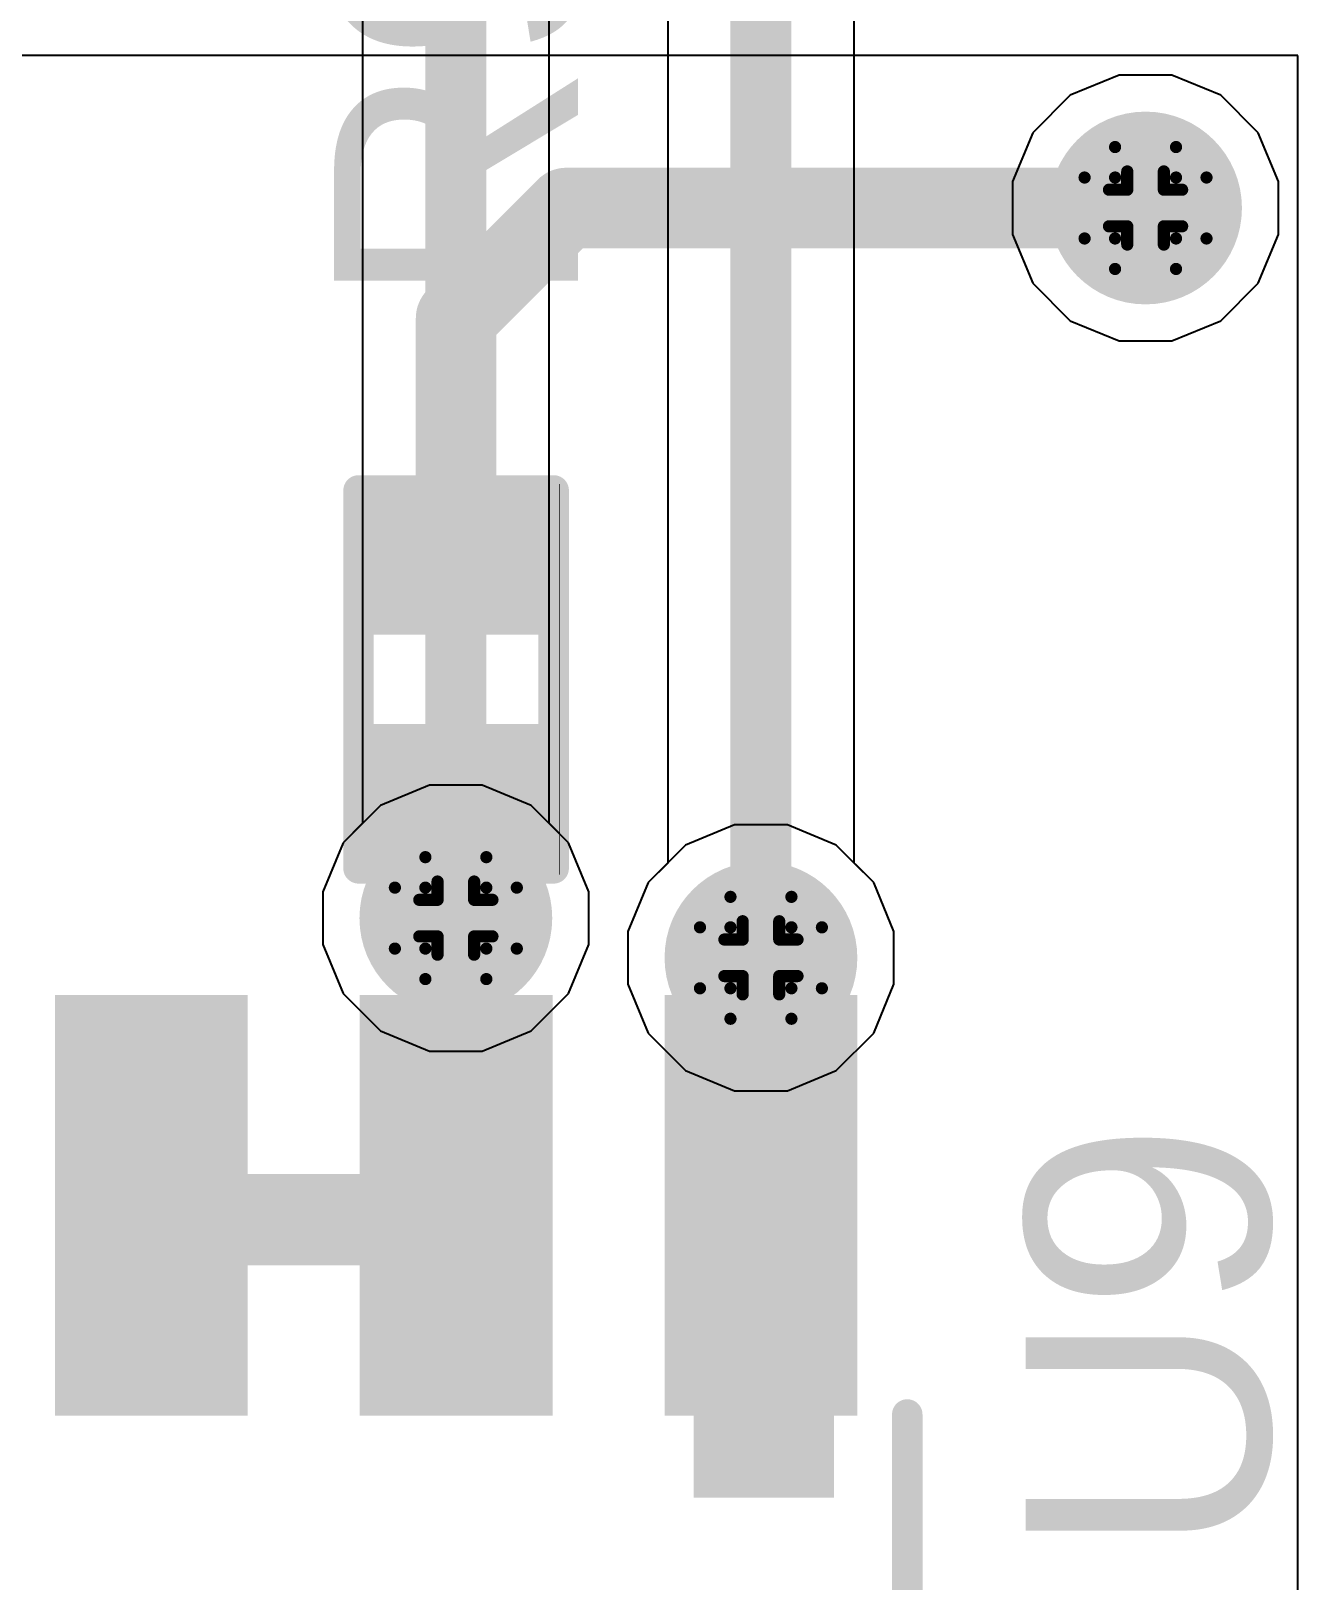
# Model space of a CAD drawing. Header units: inches. Extents: x -4 to 5258, y -4 to 5281.
# Drawn here: x 127.04 to 132.32, y 35.05 to 41.51 of the extents above; entities that cross this region are included whole.
import ezdxf

# ---------------------------------------------------------------- set-up
doc = ezdxf.new("R2010")
doc.units = ezdxf.units.IN
for name, color, linetype in [('Bottom Layer', 5, 'Continuous'), ('Bottom Solder', 6, 'Continuous'), ('Drill Drawing', 1, 'Continuous'), ('Layer 1', 16, 'Continuous'), ('Layer 2', 76, 'Continuous'), ('Top Layer', 1, 'Continuous'), ('Top Overlay', 2, 'Continuous'), ('Top Paste', 8, 'Continuous'), ('Top Solder', 216, 'Continuous'), ('Via Holes', 16, 'Continuous')]:
    doc.layers.add(name, color=color, linetype=linetype)
doc.styles.add('Arial', font='', dxfattribs={"height": 0.2})
doc.styles.get('Arial').set_extended_font_data('Arial')

# ---------------------------------------------------------------- blocks, each defined once
blk = doc.blocks.new('SOIC_8_0_154___3_90___W______24')
at = {"layer": 'Top Layer'}
for points in [[(-3.474999399999999, 1.6050006), (-3.474999399999999, 2.2049994), (-1.92499996, 2.2049994), (-1.92499996, 1.6050006)], [(-3.475001939999999, 0.3350031399999998), (-3.475001939999999, 0.9350019399999998), (-1.9250025, 0.9350019400000001), (-1.9250025, 0.3350031400000001)], [(-3.475001939999999, -0.9349968600000002), (-3.475001939999999, -0.3349980600000001), (-1.9250025, -0.3349980599999998), (-1.9250025, -0.9349968599999998)]]:
    blk.add_hatch(color=1, dxfattribs=at).paths.add_polyline_path(points)
at = {"layer": 'Top Overlay'}
blk.add_hatch(color=2, dxfattribs=at).paths.add_polyline_path([(-1.83820308, 1.62487864), (-1.48260308, 1.62487864), (-1.48260308, 2.20907864), (-1.83820308, 2.20907864)])
at = {"layer": 'Top Paste'}
for points in [[(-3.474999399999999, 1.6050006), (-3.474999399999999, 2.2049994), (-1.92499996, 2.2049994), (-1.92499996, 1.6050006)], [(-3.475001939999999, 0.3350031399999998), (-3.475001939999999, 0.9350019399999998), (-1.9250025, 0.9350019400000001), (-1.9250025, 0.3350031400000001)], [(-3.475001939999999, -0.9349968600000002), (-3.475001939999999, -0.3349980600000001), (-1.9250025, -0.3349980599999998), (-1.9250025, -0.9349968599999998)]]:
    blk.add_hatch(color=8, dxfattribs=at).paths.add_polyline_path(points)
at = {"layer": 'Top Solder'}
for points in [[(-3.5765994, 1.5034006), (-3.5765994, 2.3065994), (-1.82339996, 2.3065994), (-1.82339996, 1.5034006)], [(-3.57660194, 0.2334031399999998), (-3.57660194, 1.03660194), (-1.8234025, 1.03660194), (-1.8234025, 0.2334031400000001)], [(-3.57660194, -1.03659686), (-3.57660194, -0.2333980600000001), (-1.8234025, -0.2333980599999999), (-1.8234025, -1.03659686)]]:
    blk.add_hatch(color=216, dxfattribs=at).paths.add_polyline_path(points)
at = {"layer": 'Top Overlay'}
for points in [[(1.80340254, 2.5146, 0.127, 0.127, 0), (-1.82879746, 2.51460254, 0.127, 0.127, 0)], [(-3.793998, 1.8034, 0.127, 0.127, 0), (-3.79400054, 2.0574, 0.127, 0.127, 0)], [(-3.66700054, 1.93039746, 0.127, 0.127, 0), (-3.79400054, 2.0574, 0.127, 0.127, 0)], [(-3.793998, 1.8034, 0.127, 0.127, 0), (-3.66700054, 1.93039746, 0.127, 0.127, 0)]]:
    blk.add_lwpolyline(points, format="xyseb", dxfattribs=at)
for points in [[(-1.86054746, 2.51460254, 0.0635, 0.0635, 1), (-1.79704746, 2.51460254, 0.0635, 0.0635, 1)], [(-3.82575054, 2.0574, 0.0635, 0.0635, 1), (-3.76225054, 2.0574, 0.0635, 0.0635, 1)], [(-3.82575054, 2.0574, 0.0635, 0.0635, 1), (-3.76225054, 2.0574, 0.0635, 0.0635, 1)], [(-3.69875054, 1.93039746, 0.0635, 0.0635, 1), (-3.63525054, 1.93039746, 0.0635, 0.0635, 1)], [(-3.69875054, 1.93039746, 0.0635, 0.0635, 1), (-3.63525054, 1.93039746, 0.0635, 0.0635, 1)], [(-3.825748, 1.8034, 0.0635, 0.0635, 1), (-3.762248, 1.8034, 0.0635, 0.0635, 1)], [(-3.825748, 1.8034, 0.0635, 0.0635, 1), (-3.762248, 1.8034, 0.0635, 0.0635, 1)]]:
    blk.add_lwpolyline(points, format="xyseb", close=True, dxfattribs=at)
blk = doc.blocks.new('R___0402_71')
at = {"layer": 'Top Layer'}
for points in [[(-0.6985025399999999, -0.3175), (-0.6985025399999999, 0.3175), (-0.24130254, 0.3175), (-0.24130254, -0.3175)], [(0.2412999999999999, -0.3175), (0.2413, 0.3175), (0.6985, 0.3175), (0.6985, -0.3175)]]:
    blk.add_hatch(color=1, dxfattribs=at).paths.add_polyline_path(points)
at = {"layer": 'Top Paste'}
for points in [[(-0.6985025399999999, -0.3175), (-0.6985025399999999, 0.3175), (-0.24130254, 0.3175), (-0.24130254, -0.3175)], [(0.2412999999999999, -0.3175), (0.2413, 0.3175), (0.6985, 0.3175), (0.6985, -0.3175)]]:
    blk.add_hatch(color=8, dxfattribs=at).paths.add_polyline_path(points)
at = {"layer": 'Top Solder'}
for points in [[(-0.7535037, -0.37250116), (-0.7535037, 0.37250116), (-0.18630138, 0.37250116), (-0.18630138, -0.37250116)], [(0.1862988399999999, -0.37250116), (0.18629884, 0.37250116), (0.75350116, 0.37250116), (0.75350116, -0.37250116)]]:
    blk.add_hatch(color=216, dxfattribs=at).paths.add_polyline_path(points)
at = {"layer": 'Top Overlay'}
for points in [[(-0.7874, 0.4064, 0.127, 0.127, 0), (-0.7874, -0.4064, 0.127, 0.127, 0)], [(-0.7874, 0.4064, 0.127, 0.127, 0), (0.7874, 0.4064, 0.127, 0.127, 0)], [(0.7874, 0.4064, 0.127, 0.127, 0), (0.7874, -0.4064, 0.127, 0.127, 0)], [(-0.7874, -0.4064, 0.127, 0.127, 0), (0.7874, -0.4064, 0.127, 0.127, 0)], [(-0.8128, -0.4318, 0.0032258, 0.0032258, 0), (0.8128, -0.4318, 0.0032258, 0.0032258, 0)]]:
    blk.add_lwpolyline(points, format="xyseb", dxfattribs=at)
for points in [[(-0.8191499999999999, 0.4064, 0.0635, 0.0635, 1), (-0.7556499999999999, 0.4064, 0.0635, 0.0635, 1)], [(-0.8191499999999999, 0.4064, 0.0635, 0.0635, 1), (-0.7556499999999999, 0.4064, 0.0635, 0.0635, 1)], [(0.7556499999999999, 0.4064, 0.0635, 0.0635, 1), (0.8191499999999999, 0.4064, 0.0635, 0.0635, 1)], [(0.7556499999999999, 0.4064, 0.0635, 0.0635, 1), (0.8191499999999999, 0.4064, 0.0635, 0.0635, 1)], [(-0.8191499999999999, -0.4064, 0.0635, 0.0635, 1), (-0.7556499999999999, -0.4064, 0.0635, 0.0635, 1)], [(-0.8191499999999999, -0.4064, 0.0635, 0.0635, 1), (-0.7556499999999999, -0.4064, 0.0635, 0.0635, 1)], [(0.7556499999999999, -0.4064, 0.0635, 0.0635, 1), (0.8191499999999999, -0.4064, 0.0635, 0.0635, 1)], [(0.7556499999999999, -0.4064, 0.0635, 0.0635, 1), (0.8191499999999999, -0.4064, 0.0635, 0.0635, 1)], [(-0.81360518, -0.4318, 0.0016129, 0.0016129, 1), (-0.8119948199999999, -0.4318, 0.0016129, 0.0016129, 1)], [(0.8119948199999999, -0.4318, 0.0016129, 0.0016129, 1), (0.81360518, -0.4318, 0.0016129, 0.0016129, 1)]]:
    blk.add_lwpolyline(points, format="xyseb", close=True, dxfattribs=at)

msp = doc.modelspace()

# ---------------------------------------------------------------- hatches: boundary and pattern name
at = {"layer": 'Bottom Layer'}
h = msp.add_hatch(color=5, dxfattribs=at)
edge = h.paths.add_edge_path()
edge.add_arc((131.68197438, 40.76867132), 0.2999994, 0, 360)
h = msp.add_hatch(color=5, dxfattribs=at)
edge = h.paths.add_edge_path()
edge.add_arc((128.80858414, 37.8096653), 0.2999994, 0, 360)
h = msp.add_hatch(color=5, dxfattribs=at)
edge = h.paths.add_edge_path()
edge.add_arc((130.07965856, 37.64426812), 0.2999994, 0, 360)
at = {"layer": 'Bottom Solder'}
h = msp.add_hatch(color=6, dxfattribs=at)
edge = h.paths.add_edge_path()
edge.add_arc((131.68197438, 40.76867132), 0.4015993999999999, 0, 360)
h = msp.add_hatch(color=6, dxfattribs=at)
edge = h.paths.add_edge_path()
edge.add_arc((128.80858414, 37.8096653), 0.4015993999999999, 0, 360)
h = msp.add_hatch(color=6, dxfattribs=at)
edge = h.paths.add_edge_path()
edge.add_arc((130.07965856, 37.64426812), 0.4015993999999999, 0, 360)
at = {"layer": 'Layer 1'}
h = msp.add_hatch(color=16, dxfattribs=at)
edge = h.paths.add_edge_path()
edge.add_arc((131.68197438, 40.76867132), 0.2999994, 0, 360)
h = msp.add_hatch(color=16, dxfattribs=at)
edge = h.paths.add_edge_path()
edge.add_arc((128.80858414, 37.8096653), 0.2999994, 0, 360)
h = msp.add_hatch(color=16, dxfattribs=at)
edge = h.paths.add_edge_path()
edge.add_arc((130.07965856, 37.64426812), 0.2999994, 0, 360)
at = {"layer": 'Layer 2'}
h = msp.add_hatch(color=76, dxfattribs=at)
edge = h.paths.add_edge_path()
edge.add_arc((131.68197438, 40.76867132), 0.2999994, 0, 360)
h = msp.add_hatch(color=76, dxfattribs=at)
edge = h.paths.add_edge_path()
edge.add_arc((128.80858414, 37.8096653), 0.2999994, 0, 360)
h = msp.add_hatch(color=76, dxfattribs=at)
edge = h.paths.add_edge_path()
edge.add_arc((130.07965856, 37.64426812), 0.2999994, 0, 360)
at = {"layer": 'Top Layer'}
h = msp.add_hatch(color=1, dxfattribs=at)
edge = h.paths.add_edge_path()
edge.add_arc((131.68197438, 40.76867132), 0.2999994, 0, 360)
for points in [[(129.10928966, 38.33451312), (128.50716742, 38.33451312), (128.50716742, 37.80966784), (129.10928966, 37.80966784)], [(129.77965916, 37.11942029999999), (130.37965796, 37.11942029999999), (130.37965796, 37.64426558), (129.77965916, 37.64426558)]]:
    msp.add_hatch(color=1, dxfattribs=at).paths.add_polyline_path(points)
h = msp.add_hatch(color=1, dxfattribs=at)
edge = h.paths.add_edge_path()
edge.add_arc((128.80858414, 37.8096653), 0.2999994, 0, 360)
h = msp.add_hatch(color=1, dxfattribs=at)
edge = h.paths.add_edge_path()
edge.add_arc((130.07965856, 37.64426812), 0.2999994, 0, 360)
at = {"layer": 'Top Solder'}
h = msp.add_hatch(color=216, dxfattribs=at)
edge = h.paths.add_edge_path()
edge.add_arc((131.68197438, 40.76867132), 0.4015993999999999, 0, 360)
h = msp.add_hatch(color=216, dxfattribs=at)
edge = h.paths.add_edge_path()
edge.add_arc((128.80858414, 37.8096653), 0.4015993999999999, 0, 360)
h = msp.add_hatch(color=216, dxfattribs=at)
edge = h.paths.add_edge_path()
edge.add_arc((130.07965856, 37.64426812), 0.4015993999999999, 0, 360)
at = {"layer": 'Via Holes'}
h = msp.add_hatch(color=7, dxfattribs=at)
edge = h.paths.add_edge_path()
edge.add_arc((131.68197438, 40.76867132), 0.1499997, 0, 360)
h = msp.add_hatch(color=7, dxfattribs=at)
edge = h.paths.add_edge_path()
edge.add_arc((128.80858414, 37.8096653), 0.1499997, 0, 360)
h = msp.add_hatch(color=7, dxfattribs=at)
edge = h.paths.add_edge_path()
edge.add_arc((130.07965856, 37.64426812), 0.1499997, 0, 360)

# ---------------------------------------------------------------- linework, layer by layer
at = {"layer": 'Bottom Layer'}
for p, q in [((131.57177648, 41.32267072), (131.36815992, 41.23833002)), ((131.79217228, 41.32267072), (131.57177648, 41.32267072)), ((131.99578884, 41.23833002), (131.79217228, 41.32267072)), ((131.36815992, 41.23833002), (131.21231568, 41.08248578)), ((132.15163308, 41.08248578), (131.99578884, 41.23833002)), ((131.21231568, 41.08248578), (131.12797498, 40.87886922)), ((132.23597378, 40.87886922), (132.15163308, 41.08248578)), ((131.12797498, 40.87886922), (131.12797498, 40.65847342)), ((132.23597378, 40.65847342), (132.23597378, 40.87886922)), ((131.12797498, 40.65847342), (131.21231568, 40.45485685999999)), ((132.15163308, 40.45485685999999), (132.23597378, 40.65847342)), ((131.21231568, 40.45485685999999), (131.36815992, 40.29901262)), ((131.99578884, 40.29901262), (132.15163308, 40.45485685999999)), ((131.36815992, 40.29901262), (131.57177648, 40.21467191999999)), ((131.79217228, 40.21467191999999), (131.99578884, 40.29901262)), ((131.57177648, 40.21467191999999), (131.79217228, 40.21467191999999)), ((128.69838624, 38.36366469999999), (128.49476968, 38.279324)), ((128.91878204, 38.36366469999999), (128.69838624, 38.36366469999999)), ((129.1223986, 38.279324), (128.91878204, 38.36366469999999)), ((128.49476968, 38.279324), (128.33892544, 38.12347976)), ((129.27824284, 38.12347976), (129.1223986, 38.279324)), ((129.96946066, 38.19826751999999), (129.7658441, 38.11392682)), ((130.18985646, 38.19826751999999), (129.96946066, 38.19826751999999)), ((130.39347302, 38.11392682), (130.18985646, 38.19826751999999)), ((128.33892544, 38.12347976), (128.25458474, 37.91986319999999)), ((129.36258354, 37.91986319999999), (129.27824284, 38.12347976)), ((129.7658441, 38.11392682), (129.60999986, 37.95808258)), ((130.54931726, 37.95808258), (130.39347302, 38.11392682)), ((128.25458474, 37.91986319999999), (128.25458474, 37.6994674)), ((129.36258354, 37.6994674), (129.36258354, 37.91986319999999)), ((129.60999986, 37.95808258), (129.52565916, 37.75446602)), ((130.63365796, 37.75446602), (130.54931726, 37.95808258)), ((129.52565916, 37.75446602), (129.52565916, 37.53407022)), ((130.63365796, 37.53407022), (130.63365796, 37.75446602)), ((128.25458474, 37.6994674), (128.33892544, 37.49585084)), ((129.27824284, 37.49585084), (129.36258354, 37.6994674)), ((129.52565916, 37.53407022), (129.60999986, 37.33045366)), ((130.54931726, 37.33045366), (130.63365796, 37.53407022)), ((128.33892544, 37.49585084), (128.49476968, 37.3400066)), ((129.1223986, 37.3400066), (129.27824284, 37.49585084)), ((128.49476968, 37.3400066), (128.69838624, 37.2556659)), ((128.91878204, 37.2556659), (129.1223986, 37.3400066)), ((129.60999986, 37.33045366), (129.7658441, 37.17460942)), ((130.39347302, 37.17460942), (130.54931726, 37.33045366)), ((128.69838624, 37.2556659), (128.91878204, 37.2556659)), ((129.7658441, 37.17460942), (129.96946066, 37.09026872)), ((130.18985646, 37.09026872), (130.39347302, 37.17460942)), ((129.96946066, 37.09026872), (130.18985646, 37.09026872))]:
    msp.add_line(p, q, dxfattribs=at)
at = {"layer": 'Drill Drawing'}
for points in [[(131.55497438, 40.89567132, 0.0508, 0.0508, 0), (131.55497438, 41.02267132, 0.0508, 0.0508, 0)], [(131.55497438, 41.02267132, 0.0508, 0.0508, 0), (131.80897438, 41.02267132, 0.0508, 0.0508, 0)], [(131.80897438, 40.89567132, 0.0508, 0.0508, 0), (131.80897438, 41.02267132, 0.0508, 0.0508, 0)], [(131.42797438, 40.64167132, 0.0508, 0.0508, 0), (131.42797438, 40.89567132, 0.0508, 0.0508, 0)], [(131.42797438, 40.89567132, 0.0508, 0.0508, 0), (131.55497438, 40.89567132, 0.0508, 0.0508, 0)], [(131.60577438, 40.84487132, 0.0508, 0.0508, 0), (131.60577438, 40.92107132, 0.0508, 0.0508, 0)], [(131.60577438, 40.92107132, 0.0508, 0.0508, 0), (131.75817438, 40.92107132, 0.0508, 0.0508, 0)], [(131.75817438, 40.84487132, 0.0508, 0.0508, 0), (131.75817438, 40.92107132, 0.0508, 0.0508, 0)], [(131.80897438, 40.89567132, 0.0508, 0.0508, 0), (131.93597438, 40.89567132, 0.0508, 0.0508, 0)], [(131.93597438, 40.64167132, 0.0508, 0.0508, 0), (131.93597438, 40.89567132, 0.0508, 0.0508, 0)], [(131.52957438, 40.69247132, 0.0508, 0.0508, 0), (131.52957438, 40.84487132, 0.0508, 0.0508, 0)], [(131.52957438, 40.84487132, 0.0508, 0.0508, 0), (131.60577438, 40.84487132, 0.0508, 0.0508, 0)], [(131.75817438, 40.84487132, 0.0508, 0.0508, 0), (131.83437438, 40.84487132, 0.0508, 0.0508, 0)], [(131.83437438, 40.69247132, 0.0508, 0.0508, 0), (131.83437438, 40.84487132, 0.0508, 0.0508, 0)], [(131.52957438, 40.69247132, 0.0508, 0.0508, 0), (131.60577438, 40.69247132, 0.0508, 0.0508, 0)], [(131.60577438, 40.61627132, 0.0508, 0.0508, 0), (131.60577438, 40.69247132, 0.0508, 0.0508, 0)], [(131.75817438, 40.69247132, 0.0508, 0.0508, 0), (131.83437438, 40.69247132, 0.0508, 0.0508, 0)], [(131.75817438, 40.61627132, 0.0508, 0.0508, 0), (131.75817438, 40.69247132, 0.0508, 0.0508, 0)], [(131.42797438, 40.64167132, 0.0508, 0.0508, 0), (131.55497438, 40.64167132, 0.0508, 0.0508, 0)], [(131.55497438, 40.51467132, 0.0508, 0.0508, 0), (131.55497438, 40.64167132, 0.0508, 0.0508, 0)], [(131.60577438, 40.61627132, 0.0508, 0.0508, 0), (131.75817438, 40.61627132, 0.0508, 0.0508, 0)], [(131.80897438, 40.64167132, 0.0508, 0.0508, 0), (131.93597438, 40.64167132, 0.0508, 0.0508, 0)], [(131.80897438, 40.51467132, 0.0508, 0.0508, 0), (131.80897438, 40.64167132, 0.0508, 0.0508, 0)], [(131.55497438, 40.51467132, 0.0508, 0.0508, 0), (131.80897438, 40.51467132, 0.0508, 0.0508, 0)], [(128.68158414, 37.93666529999999, 0.0508, 0.0508, 0), (128.68158414, 38.0636653, 0.0508, 0.0508, 0)], [(128.68158414, 38.0636653, 0.0508, 0.0508, 0), (128.93558414, 38.0636653, 0.0508, 0.0508, 0)], [(128.93558414, 37.93666529999999, 0.0508, 0.0508, 0), (128.93558414, 38.0636653, 0.0508, 0.0508, 0)], [(128.73238414, 37.8858653, 0.0508, 0.0508, 0), (128.73238414, 37.9620653, 0.0508, 0.0508, 0)], [(128.73238414, 37.9620653, 0.0508, 0.0508, 0), (128.88478414, 37.9620653, 0.0508, 0.0508, 0)], [(128.88478414, 37.8858653, 0.0508, 0.0508, 0), (128.88478414, 37.9620653, 0.0508, 0.0508, 0)], [(128.55458414, 37.6826653, 0.0508, 0.0508, 0), (128.55458414, 37.93666529999999, 0.0508, 0.0508, 0)], [(128.55458414, 37.93666529999999, 0.0508, 0.0508, 0), (128.68158414, 37.93666529999999, 0.0508, 0.0508, 0)], [(128.93558414, 37.93666529999999, 0.0508, 0.0508, 0), (129.06258414, 37.93666529999999, 0.0508, 0.0508, 0)], [(129.06258414, 37.6826653, 0.0508, 0.0508, 0), (129.06258414, 37.93666529999999, 0.0508, 0.0508, 0)], [(129.95265856, 37.77126812, 0.0508, 0.0508, 0), (129.95265856, 37.89826812, 0.0508, 0.0508, 0)], [(129.95265856, 37.89826812, 0.0508, 0.0508, 0), (130.20665856, 37.89826812, 0.0508, 0.0508, 0)], [(130.20665856, 37.77126812, 0.0508, 0.0508, 0), (130.20665856, 37.89826812, 0.0508, 0.0508, 0)], [(128.65618414, 37.7334653, 0.0508, 0.0508, 0), (128.65618414, 37.8858653, 0.0508, 0.0508, 0)], [(128.65618414, 37.8858653, 0.0508, 0.0508, 0), (128.73238414, 37.8858653, 0.0508, 0.0508, 0)], [(128.88478414, 37.8858653, 0.0508, 0.0508, 0), (128.96098414, 37.8858653, 0.0508, 0.0508, 0)], [(128.96098414, 37.7334653, 0.0508, 0.0508, 0), (128.96098414, 37.8858653, 0.0508, 0.0508, 0)], [(129.82565856, 37.51726812, 0.0508, 0.0508, 0), (129.82565856, 37.77126812, 0.0508, 0.0508, 0)], [(129.82565856, 37.77126812, 0.0508, 0.0508, 0), (129.95265856, 37.77126812, 0.0508, 0.0508, 0)], [(130.00345856, 37.72046812, 0.0508, 0.0508, 0), (130.00345856, 37.79666812, 0.0508, 0.0508, 0)], [(130.00345856, 37.79666812, 0.0508, 0.0508, 0), (130.15585856, 37.79666812, 0.0508, 0.0508, 0)], [(130.15585856, 37.72046812, 0.0508, 0.0508, 0), (130.15585856, 37.79666812, 0.0508, 0.0508, 0)], [(130.20665856, 37.77126812, 0.0508, 0.0508, 0), (130.33365856, 37.77126812, 0.0508, 0.0508, 0)], [(130.33365856, 37.51726812, 0.0508, 0.0508, 0), (130.33365856, 37.77126812, 0.0508, 0.0508, 0)], [(128.65618414, 37.7334653, 0.0508, 0.0508, 0), (128.73238414, 37.7334653, 0.0508, 0.0508, 0)], [(128.73238414, 37.6572653, 0.0508, 0.0508, 0), (128.73238414, 37.7334653, 0.0508, 0.0508, 0)], [(128.88478414, 37.7334653, 0.0508, 0.0508, 0), (128.96098414, 37.7334653, 0.0508, 0.0508, 0)], [(128.88478414, 37.6572653, 0.0508, 0.0508, 0), (128.88478414, 37.7334653, 0.0508, 0.0508, 0)], [(129.92725856, 37.56806812, 0.0508, 0.0508, 0), (129.92725856, 37.72046812, 0.0508, 0.0508, 0)], [(129.92725856, 37.72046812, 0.0508, 0.0508, 0), (130.00345856, 37.72046812, 0.0508, 0.0508, 0)], [(130.15585856, 37.72046812, 0.0508, 0.0508, 0), (130.23205856, 37.72046812, 0.0508, 0.0508, 0)], [(130.23205856, 37.56806812, 0.0508, 0.0508, 0), (130.23205856, 37.72046812, 0.0508, 0.0508, 0)], [(128.55458414, 37.6826653, 0.0508, 0.0508, 0), (128.68158414, 37.6826653, 0.0508, 0.0508, 0)], [(128.68158414, 37.5556653, 0.0508, 0.0508, 0), (128.68158414, 37.6826653, 0.0508, 0.0508, 0)], [(128.73238414, 37.6572653, 0.0508, 0.0508, 0), (128.88478414, 37.6572653, 0.0508, 0.0508, 0)], [(128.93558414, 37.6826653, 0.0508, 0.0508, 0), (129.06258414, 37.6826653, 0.0508, 0.0508, 0)], [(128.93558414, 37.5556653, 0.0508, 0.0508, 0), (128.93558414, 37.6826653, 0.0508, 0.0508, 0)], [(129.92725856, 37.56806812, 0.0508, 0.0508, 0), (130.00345856, 37.56806812, 0.0508, 0.0508, 0)], [(130.00345856, 37.49186812, 0.0508, 0.0508, 0), (130.00345856, 37.56806812, 0.0508, 0.0508, 0)], [(130.15585856, 37.56806812, 0.0508, 0.0508, 0), (130.23205856, 37.56806812, 0.0508, 0.0508, 0)], [(130.15585856, 37.49186812, 0.0508, 0.0508, 0), (130.15585856, 37.56806812, 0.0508, 0.0508, 0)], [(128.68158414, 37.5556653, 0.0508, 0.0508, 0), (128.93558414, 37.5556653, 0.0508, 0.0508, 0)], [(129.82565856, 37.51726812, 0.0508, 0.0508, 0), (129.95265856, 37.51726812, 0.0508, 0.0508, 0)], [(129.95265856, 37.39026811999999, 0.0508, 0.0508, 0), (129.95265856, 37.51726812, 0.0508, 0.0508, 0)], [(130.20665856, 37.51726812, 0.0508, 0.0508, 0), (130.33365856, 37.51726812, 0.0508, 0.0508, 0)], [(130.20665856, 37.39026811999999, 0.0508, 0.0508, 0), (130.20665856, 37.51726812, 0.0508, 0.0508, 0)], [(130.00345856, 37.49186812, 0.0508, 0.0508, 0), (130.15585856, 37.49186812, 0.0508, 0.0508, 0)], [(129.95265856, 37.39026811999999, 0.0508, 0.0508, 0), (130.20665856, 37.39026811999999, 0.0508, 0.0508, 0)]]:
    msp.add_lwpolyline(points, format="xyseb", dxfattribs=at)
for points in [[(131.54227438, 41.02267132, 0.0254, 0.0254, 1), (131.56767438, 41.02267132, 0.0254, 0.0254, 1)], [(131.54227438, 41.02267132, 0.0254, 0.0254, 1), (131.56767438, 41.02267132, 0.0254, 0.0254, 1)], [(131.79627438, 41.02267132, 0.0254, 0.0254, 1), (131.82167438, 41.02267132, 0.0254, 0.0254, 1)], [(131.79627438, 41.02267132, 0.0254, 0.0254, 1), (131.82167438, 41.02267132, 0.0254, 0.0254, 1)], [(131.41527438, 40.89567132, 0.0254, 0.0254, 1), (131.44067438, 40.89567132, 0.0254, 0.0254, 1)], [(131.41527438, 40.89567132, 0.0254, 0.0254, 1), (131.44067438, 40.89567132, 0.0254, 0.0254, 1)], [(131.54227438, 40.89567132, 0.0254, 0.0254, 1), (131.56767438, 40.89567132, 0.0254, 0.0254, 1)], [(131.54227438, 40.89567132, 0.0254, 0.0254, 1), (131.56767438, 40.89567132, 0.0254, 0.0254, 1)], [(131.59307438, 40.92107132, 0.0254, 0.0254, 1), (131.61847438, 40.92107132, 0.0254, 0.0254, 1)], [(131.59307438, 40.92107132, 0.0254, 0.0254, 1), (131.61847438, 40.92107132, 0.0254, 0.0254, 1)], [(131.74547438, 40.92107132, 0.0254, 0.0254, 1), (131.77087438, 40.92107132, 0.0254, 0.0254, 1)], [(131.74547438, 40.92107132, 0.0254, 0.0254, 1), (131.77087438, 40.92107132, 0.0254, 0.0254, 1)], [(131.79627438, 40.89567132, 0.0254, 0.0254, 1), (131.82167438, 40.89567132, 0.0254, 0.0254, 1)], [(131.79627438, 40.89567132, 0.0254, 0.0254, 1), (131.82167438, 40.89567132, 0.0254, 0.0254, 1)], [(131.92327438, 40.89567132, 0.0254, 0.0254, 1), (131.94867438, 40.89567132, 0.0254, 0.0254, 1)], [(131.92327438, 40.89567132, 0.0254, 0.0254, 1), (131.94867438, 40.89567132, 0.0254, 0.0254, 1)], [(131.51687438, 40.84487132, 0.0254, 0.0254, 1), (131.54227438, 40.84487132, 0.0254, 0.0254, 1)], [(131.51687438, 40.84487132, 0.0254, 0.0254, 1), (131.54227438, 40.84487132, 0.0254, 0.0254, 1)], [(131.59307438, 40.84487132, 0.0254, 0.0254, 1), (131.61847438, 40.84487132, 0.0254, 0.0254, 1)], [(131.59307438, 40.84487132, 0.0254, 0.0254, 1), (131.61847438, 40.84487132, 0.0254, 0.0254, 1)], [(131.74547438, 40.84487132, 0.0254, 0.0254, 1), (131.77087438, 40.84487132, 0.0254, 0.0254, 1)], [(131.74547438, 40.84487132, 0.0254, 0.0254, 1), (131.77087438, 40.84487132, 0.0254, 0.0254, 1)], [(131.82167438, 40.84487132, 0.0254, 0.0254, 1), (131.84707438, 40.84487132, 0.0254, 0.0254, 1)], [(131.82167438, 40.84487132, 0.0254, 0.0254, 1), (131.84707438, 40.84487132, 0.0254, 0.0254, 1)], [(131.51687438, 40.69247132, 0.0254, 0.0254, 1), (131.54227438, 40.69247132, 0.0254, 0.0254, 1)], [(131.51687438, 40.69247132, 0.0254, 0.0254, 1), (131.54227438, 40.69247132, 0.0254, 0.0254, 1)], [(131.59307438, 40.69247132, 0.0254, 0.0254, 1), (131.61847438, 40.69247132, 0.0254, 0.0254, 1)], [(131.59307438, 40.69247132, 0.0254, 0.0254, 1), (131.61847438, 40.69247132, 0.0254, 0.0254, 1)], [(131.74547438, 40.69247132, 0.0254, 0.0254, 1), (131.77087438, 40.69247132, 0.0254, 0.0254, 1)], [(131.74547438, 40.69247132, 0.0254, 0.0254, 1), (131.77087438, 40.69247132, 0.0254, 0.0254, 1)], [(131.82167438, 40.69247132, 0.0254, 0.0254, 1), (131.84707438, 40.69247132, 0.0254, 0.0254, 1)], [(131.82167438, 40.69247132, 0.0254, 0.0254, 1), (131.84707438, 40.69247132, 0.0254, 0.0254, 1)], [(131.41527438, 40.64167132, 0.0254, 0.0254, 1), (131.44067438, 40.64167132, 0.0254, 0.0254, 1)], [(131.41527438, 40.64167132, 0.0254, 0.0254, 1), (131.44067438, 40.64167132, 0.0254, 0.0254, 1)], [(131.54227438, 40.64167132, 0.0254, 0.0254, 1), (131.56767438, 40.64167132, 0.0254, 0.0254, 1)], [(131.54227438, 40.64167132, 0.0254, 0.0254, 1), (131.56767438, 40.64167132, 0.0254, 0.0254, 1)], [(131.59307438, 40.61627132, 0.0254, 0.0254, 1), (131.61847438, 40.61627132, 0.0254, 0.0254, 1)], [(131.59307438, 40.61627132, 0.0254, 0.0254, 1), (131.61847438, 40.61627132, 0.0254, 0.0254, 1)], [(131.74547438, 40.61627132, 0.0254, 0.0254, 1), (131.77087438, 40.61627132, 0.0254, 0.0254, 1)], [(131.74547438, 40.61627132, 0.0254, 0.0254, 1), (131.77087438, 40.61627132, 0.0254, 0.0254, 1)], [(131.79627438, 40.64167132, 0.0254, 0.0254, 1), (131.82167438, 40.64167132, 0.0254, 0.0254, 1)], [(131.79627438, 40.64167132, 0.0254, 0.0254, 1), (131.82167438, 40.64167132, 0.0254, 0.0254, 1)], [(131.92327438, 40.64167132, 0.0254, 0.0254, 1), (131.94867438, 40.64167132, 0.0254, 0.0254, 1)], [(131.92327438, 40.64167132, 0.0254, 0.0254, 1), (131.94867438, 40.64167132, 0.0254, 0.0254, 1)], [(131.54227438, 40.51467132, 0.0254, 0.0254, 1), (131.56767438, 40.51467132, 0.0254, 0.0254, 1)], [(131.54227438, 40.51467132, 0.0254, 0.0254, 1), (131.56767438, 40.51467132, 0.0254, 0.0254, 1)], [(131.79627438, 40.51467132, 0.0254, 0.0254, 1), (131.82167438, 40.51467132, 0.0254, 0.0254, 1)], [(131.79627438, 40.51467132, 0.0254, 0.0254, 1), (131.82167438, 40.51467132, 0.0254, 0.0254, 1)], [(128.66888414, 38.0636653, 0.0254, 0.0254, 1), (128.69428414, 38.0636653, 0.0254, 0.0254, 1)], [(128.66888414, 38.0636653, 0.0254, 0.0254, 1), (128.69428414, 38.0636653, 0.0254, 0.0254, 1)], [(128.92288414, 38.0636653, 0.0254, 0.0254, 1), (128.94828414, 38.0636653, 0.0254, 0.0254, 1)], [(128.92288414, 38.0636653, 0.0254, 0.0254, 1), (128.94828414, 38.0636653, 0.0254, 0.0254, 1)], [(128.71968414, 37.9620653, 0.0254, 0.0254, 1), (128.74508414, 37.9620653, 0.0254, 0.0254, 1)], [(128.71968414, 37.9620653, 0.0254, 0.0254, 1), (128.74508414, 37.9620653, 0.0254, 0.0254, 1)], [(128.87208414, 37.9620653, 0.0254, 0.0254, 1), (128.89748414, 37.9620653, 0.0254, 0.0254, 1)], [(128.87208414, 37.9620653, 0.0254, 0.0254, 1), (128.89748414, 37.9620653, 0.0254, 0.0254, 1)], [(128.54188414, 37.93666529999999, 0.0254, 0.0254, 1), (128.56728414, 37.93666529999999, 0.0254, 0.0254, 1)], [(128.54188414, 37.93666529999999, 0.0254, 0.0254, 1), (128.56728414, 37.93666529999999, 0.0254, 0.0254, 1)], [(128.66888414, 37.93666529999999, 0.0254, 0.0254, 1), (128.69428414, 37.93666529999999, 0.0254, 0.0254, 1)], [(128.66888414, 37.93666529999999, 0.0254, 0.0254, 1), (128.69428414, 37.93666529999999, 0.0254, 0.0254, 1)], [(128.92288414, 37.93666529999999, 0.0254, 0.0254, 1), (128.94828414, 37.93666529999999, 0.0254, 0.0254, 1)], [(128.92288414, 37.93666529999999, 0.0254, 0.0254, 1), (128.94828414, 37.93666529999999, 0.0254, 0.0254, 1)], [(129.04988414, 37.93666529999999, 0.0254, 0.0254, 1), (129.07528414, 37.93666529999999, 0.0254, 0.0254, 1)], [(129.04988414, 37.93666529999999, 0.0254, 0.0254, 1), (129.07528414, 37.93666529999999, 0.0254, 0.0254, 1)], [(129.93995856, 37.89826812, 0.0254, 0.0254, 1), (129.96535856, 37.89826812, 0.0254, 0.0254, 1)], [(129.93995856, 37.89826812, 0.0254, 0.0254, 1), (129.96535856, 37.89826812, 0.0254, 0.0254, 1)], [(130.19395856, 37.89826812, 0.0254, 0.0254, 1), (130.21935856, 37.89826812, 0.0254, 0.0254, 1)], [(130.19395856, 37.89826812, 0.0254, 0.0254, 1), (130.21935856, 37.89826812, 0.0254, 0.0254, 1)], [(128.64348414, 37.8858653, 0.0254, 0.0254, 1), (128.66888414, 37.8858653, 0.0254, 0.0254, 1)], [(128.64348414, 37.8858653, 0.0254, 0.0254, 1), (128.66888414, 37.8858653, 0.0254, 0.0254, 1)], [(128.71968414, 37.8858653, 0.0254, 0.0254, 1), (128.74508414, 37.8858653, 0.0254, 0.0254, 1)], [(128.71968414, 37.8858653, 0.0254, 0.0254, 1), (128.74508414, 37.8858653, 0.0254, 0.0254, 1)], [(128.87208414, 37.8858653, 0.0254, 0.0254, 1), (128.89748414, 37.8858653, 0.0254, 0.0254, 1)], [(128.87208414, 37.8858653, 0.0254, 0.0254, 1), (128.89748414, 37.8858653, 0.0254, 0.0254, 1)], [(128.94828414, 37.8858653, 0.0254, 0.0254, 1), (128.97368414, 37.8858653, 0.0254, 0.0254, 1)], [(128.94828414, 37.8858653, 0.0254, 0.0254, 1), (128.97368414, 37.8858653, 0.0254, 0.0254, 1)], [(129.81295856, 37.77126812, 0.0254, 0.0254, 1), (129.83835856, 37.77126812, 0.0254, 0.0254, 1)], [(129.81295856, 37.77126812, 0.0254, 0.0254, 1), (129.83835856, 37.77126812, 0.0254, 0.0254, 1)], [(129.93995856, 37.77126812, 0.0254, 0.0254, 1), (129.96535856, 37.77126812, 0.0254, 0.0254, 1)], [(129.93995856, 37.77126812, 0.0254, 0.0254, 1), (129.96535856, 37.77126812, 0.0254, 0.0254, 1)], [(129.99075856, 37.79666812, 0.0254, 0.0254, 1), (130.01615856, 37.79666812, 0.0254, 0.0254, 1)], [(129.99075856, 37.79666812, 0.0254, 0.0254, 1), (130.01615856, 37.79666812, 0.0254, 0.0254, 1)], [(130.14315856, 37.79666812, 0.0254, 0.0254, 1), (130.16855856, 37.79666812, 0.0254, 0.0254, 1)], [(130.14315856, 37.79666812, 0.0254, 0.0254, 1), (130.16855856, 37.79666812, 0.0254, 0.0254, 1)], [(130.19395856, 37.77126812, 0.0254, 0.0254, 1), (130.21935856, 37.77126812, 0.0254, 0.0254, 1)], [(130.19395856, 37.77126812, 0.0254, 0.0254, 1), (130.21935856, 37.77126812, 0.0254, 0.0254, 1)], [(130.32095856, 37.77126812, 0.0254, 0.0254, 1), (130.34635856, 37.77126812, 0.0254, 0.0254, 1)], [(130.32095856, 37.77126812, 0.0254, 0.0254, 1), (130.34635856, 37.77126812, 0.0254, 0.0254, 1)], [(128.64348414, 37.7334653, 0.0254, 0.0254, 1), (128.66888414, 37.7334653, 0.0254, 0.0254, 1)], [(128.64348414, 37.7334653, 0.0254, 0.0254, 1), (128.66888414, 37.7334653, 0.0254, 0.0254, 1)], [(128.71968414, 37.7334653, 0.0254, 0.0254, 1), (128.74508414, 37.7334653, 0.0254, 0.0254, 1)], [(128.71968414, 37.7334653, 0.0254, 0.0254, 1), (128.74508414, 37.7334653, 0.0254, 0.0254, 1)], [(128.87208414, 37.7334653, 0.0254, 0.0254, 1), (128.89748414, 37.7334653, 0.0254, 0.0254, 1)], [(128.87208414, 37.7334653, 0.0254, 0.0254, 1), (128.89748414, 37.7334653, 0.0254, 0.0254, 1)], [(128.94828414, 37.7334653, 0.0254, 0.0254, 1), (128.97368414, 37.7334653, 0.0254, 0.0254, 1)], [(128.94828414, 37.7334653, 0.0254, 0.0254, 1), (128.97368414, 37.7334653, 0.0254, 0.0254, 1)], [(129.91455856, 37.72046812, 0.0254, 0.0254, 1), (129.93995856, 37.72046812, 0.0254, 0.0254, 1)], [(129.91455856, 37.72046812, 0.0254, 0.0254, 1), (129.93995856, 37.72046812, 0.0254, 0.0254, 1)], [(129.99075856, 37.72046812, 0.0254, 0.0254, 1), (130.01615856, 37.72046812, 0.0254, 0.0254, 1)], [(129.99075856, 37.72046812, 0.0254, 0.0254, 1), (130.01615856, 37.72046812, 0.0254, 0.0254, 1)], [(130.14315856, 37.72046812, 0.0254, 0.0254, 1), (130.16855856, 37.72046812, 0.0254, 0.0254, 1)], [(130.14315856, 37.72046812, 0.0254, 0.0254, 1), (130.16855856, 37.72046812, 0.0254, 0.0254, 1)], [(130.21935856, 37.72046812, 0.0254, 0.0254, 1), (130.24475856, 37.72046812, 0.0254, 0.0254, 1)], [(130.21935856, 37.72046812, 0.0254, 0.0254, 1), (130.24475856, 37.72046812, 0.0254, 0.0254, 1)], [(128.54188414, 37.6826653, 0.0254, 0.0254, 1), (128.56728414, 37.6826653, 0.0254, 0.0254, 1)], [(128.54188414, 37.6826653, 0.0254, 0.0254, 1), (128.56728414, 37.6826653, 0.0254, 0.0254, 1)], [(128.66888414, 37.6826653, 0.0254, 0.0254, 1), (128.69428414, 37.6826653, 0.0254, 0.0254, 1)], [(128.66888414, 37.6826653, 0.0254, 0.0254, 1), (128.69428414, 37.6826653, 0.0254, 0.0254, 1)], [(128.71968414, 37.6572653, 0.0254, 0.0254, 1), (128.74508414, 37.6572653, 0.0254, 0.0254, 1)], [(128.71968414, 37.6572653, 0.0254, 0.0254, 1), (128.74508414, 37.6572653, 0.0254, 0.0254, 1)], [(128.87208414, 37.6572653, 0.0254, 0.0254, 1), (128.89748414, 37.6572653, 0.0254, 0.0254, 1)], [(128.87208414, 37.6572653, 0.0254, 0.0254, 1), (128.89748414, 37.6572653, 0.0254, 0.0254, 1)], [(128.92288414, 37.6826653, 0.0254, 0.0254, 1), (128.94828414, 37.6826653, 0.0254, 0.0254, 1)], [(128.92288414, 37.6826653, 0.0254, 0.0254, 1), (128.94828414, 37.6826653, 0.0254, 0.0254, 1)], [(129.04988414, 37.6826653, 0.0254, 0.0254, 1), (129.07528414, 37.6826653, 0.0254, 0.0254, 1)], [(129.04988414, 37.6826653, 0.0254, 0.0254, 1), (129.07528414, 37.6826653, 0.0254, 0.0254, 1)], [(129.91455856, 37.56806812, 0.0254, 0.0254, 1), (129.93995856, 37.56806812, 0.0254, 0.0254, 1)], [(129.91455856, 37.56806812, 0.0254, 0.0254, 1), (129.93995856, 37.56806812, 0.0254, 0.0254, 1)], [(129.99075856, 37.56806812, 0.0254, 0.0254, 1), (130.01615856, 37.56806812, 0.0254, 0.0254, 1)], [(129.99075856, 37.56806812, 0.0254, 0.0254, 1), (130.01615856, 37.56806812, 0.0254, 0.0254, 1)], [(130.14315856, 37.56806812, 0.0254, 0.0254, 1), (130.16855856, 37.56806812, 0.0254, 0.0254, 1)], [(130.14315856, 37.56806812, 0.0254, 0.0254, 1), (130.16855856, 37.56806812, 0.0254, 0.0254, 1)], [(130.21935856, 37.56806812, 0.0254, 0.0254, 1), (130.24475856, 37.56806812, 0.0254, 0.0254, 1)], [(130.21935856, 37.56806812, 0.0254, 0.0254, 1), (130.24475856, 37.56806812, 0.0254, 0.0254, 1)], [(128.66888414, 37.5556653, 0.0254, 0.0254, 1), (128.69428414, 37.5556653, 0.0254, 0.0254, 1)], [(128.66888414, 37.5556653, 0.0254, 0.0254, 1), (128.69428414, 37.5556653, 0.0254, 0.0254, 1)], [(128.92288414, 37.5556653, 0.0254, 0.0254, 1), (128.94828414, 37.5556653, 0.0254, 0.0254, 1)], [(128.92288414, 37.5556653, 0.0254, 0.0254, 1), (128.94828414, 37.5556653, 0.0254, 0.0254, 1)], [(129.81295856, 37.51726812, 0.0254, 0.0254, 1), (129.83835856, 37.51726812, 0.0254, 0.0254, 1)], [(129.81295856, 37.51726812, 0.0254, 0.0254, 1), (129.83835856, 37.51726812, 0.0254, 0.0254, 1)], [(129.93995856, 37.51726812, 0.0254, 0.0254, 1), (129.96535856, 37.51726812, 0.0254, 0.0254, 1)], [(129.93995856, 37.51726812, 0.0254, 0.0254, 1), (129.96535856, 37.51726812, 0.0254, 0.0254, 1)], [(130.19395856, 37.51726812, 0.0254, 0.0254, 1), (130.21935856, 37.51726812, 0.0254, 0.0254, 1)], [(130.19395856, 37.51726812, 0.0254, 0.0254, 1), (130.21935856, 37.51726812, 0.0254, 0.0254, 1)], [(130.32095856, 37.51726812, 0.0254, 0.0254, 1), (130.34635856, 37.51726812, 0.0254, 0.0254, 1)], [(130.32095856, 37.51726812, 0.0254, 0.0254, 1), (130.34635856, 37.51726812, 0.0254, 0.0254, 1)], [(129.99075856, 37.49186812, 0.0254, 0.0254, 1), (130.01615856, 37.49186812, 0.0254, 0.0254, 1)], [(129.99075856, 37.49186812, 0.0254, 0.0254, 1), (130.01615856, 37.49186812, 0.0254, 0.0254, 1)], [(130.14315856, 37.49186812, 0.0254, 0.0254, 1), (130.16855856, 37.49186812, 0.0254, 0.0254, 1)], [(130.14315856, 37.49186812, 0.0254, 0.0254, 1), (130.16855856, 37.49186812, 0.0254, 0.0254, 1)], [(129.93995856, 37.39026811999999, 0.0254, 0.0254, 1), (129.96535856, 37.39026811999999, 0.0254, 0.0254, 1)], [(129.93995856, 37.39026811999999, 0.0254, 0.0254, 1), (129.96535856, 37.39026811999999, 0.0254, 0.0254, 1)], [(130.19395856, 37.39026811999999, 0.0254, 0.0254, 1), (130.21935856, 37.39026811999999, 0.0254, 0.0254, 1)], [(130.19395856, 37.39026811999999, 0.0254, 0.0254, 1), (130.21935856, 37.39026811999999, 0.0254, 0.0254, 1)]]:
    msp.add_lwpolyline(points, format="xyseb", close=True, dxfattribs=at)
at = {"layer": 'Layer 1'}
for p, q in [((128.69838624, 38.36366469999999), (128.49476968, 38.279324)), ((128.91878204, 38.36366469999999), (128.69838624, 38.36366469999999)), ((129.1223986, 38.279324), (128.91878204, 38.36366469999999)), ((128.49476968, 38.279324), (128.33892544, 38.12347976)), ((129.27824284, 38.12347976), (129.1223986, 38.279324)), ((129.96946066, 38.19826751999999), (129.7658441, 38.11392682)), ((130.18985646, 38.19826751999999), (129.96946066, 38.19826751999999)), ((130.39347302, 38.11392682), (130.18985646, 38.19826751999999)), ((128.33892544, 38.12347976), (128.25458474, 37.91986319999999)), ((129.36258354, 37.91986319999999), (129.27824284, 38.12347976)), ((129.7658441, 38.11392682), (129.60999986, 37.95808258)), ((130.54931726, 37.95808258), (130.39347302, 38.11392682)), ((128.25458474, 37.91986319999999), (128.25458474, 37.6994674)), ((129.36258354, 37.6994674), (129.36258354, 37.91986319999999)), ((129.60999986, 37.95808258), (129.52565916, 37.75446602)), ((130.63365796, 37.75446602), (130.54931726, 37.95808258)), ((129.52565916, 37.75446602), (129.52565916, 37.53407022)), ((130.63365796, 37.53407022), (130.63365796, 37.75446602)), ((128.25458474, 37.6994674), (128.33892544, 37.49585084)), ((129.27824284, 37.49585084), (129.36258354, 37.6994674)), ((129.52565916, 37.53407022), (129.60999986, 37.33045366)), ((130.54931726, 37.33045366), (130.63365796, 37.53407022)), ((128.33892544, 37.49585084), (128.49476968, 37.3400066)), ((129.1223986, 37.3400066), (129.27824284, 37.49585084)), ((128.49476968, 37.3400066), (128.69838624, 37.2556659)), ((128.91878204, 37.2556659), (129.1223986, 37.3400066)), ((129.60999986, 37.33045366), (129.7658441, 37.17460942)), ((130.39347302, 37.17460942), (130.54931726, 37.33045366)), ((128.69838624, 37.2556659), (128.91878204, 37.2556659)), ((129.7658441, 37.17460942), (129.96946066, 37.09026872)), ((130.18985646, 37.09026872), (130.39347302, 37.17460942)), ((129.96946066, 37.09026872), (130.18985646, 37.09026872))]:
    msp.add_line(p, q, dxfattribs=at)
at = {"layer": 'Layer 2'}
for p, q in [((130.46812362, 38.03927622), (130.46812362, 42.299509)), ((129.6911935, 42.13860254), (129.6911935, 38.03927622)), ((129.1970492, 38.2046734), (129.1970492, 41.7817935)), ((128.42011908, 41.6208845), (128.42011908, 38.2046734)), ((131.57177648, 41.32267072), (131.36815992, 41.23833002)), ((131.79217228, 41.32267072), (131.57177648, 41.32267072)), ((131.99578884, 41.23833002), (131.79217228, 41.32267072)), ((131.36815992, 41.23833002), (131.21231568, 41.08248578)), ((132.15163308, 41.08248578), (131.99578884, 41.23833002)), ((131.21231568, 41.08248578), (131.12797498, 40.87886922)), ((132.23597378, 40.87886922), (132.15163308, 41.08248578)), ((131.12797498, 40.87886922), (131.12797498, 40.65847342)), ((132.23597378, 40.65847342), (132.23597378, 40.87886922)), ((131.12797498, 40.65847342), (131.21231568, 40.45485685999999)), ((132.15163308, 40.45485685999999), (132.23597378, 40.65847342)), ((131.21231568, 40.45485685999999), (131.36815992, 40.29901262)), ((131.99578884, 40.29901262), (132.15163308, 40.45485685999999)), ((131.36815992, 40.29901262), (131.57177648, 40.21467191999999)), ((131.79217228, 40.21467191999999), (131.99578884, 40.29901262)), ((131.57177648, 40.21467191999999), (131.79217228, 40.21467191999999)), ((128.42011908, 38.2046734), (128.33892544, 38.12347976)), ((129.27824284, 38.12347976), (129.1970492, 38.2046734)), ((128.33892544, 38.12347976), (128.25458474, 37.91986319999999)), ((129.36258354, 37.91986319999999), (129.27824284, 38.12347976)), ((129.6911935, 38.03927622), (129.60999986, 37.95808258)), ((130.54931726, 37.95808258), (130.46812362, 38.03927622)), ((128.25458474, 37.91986319999999), (128.25458474, 37.6994674)), ((129.36258354, 37.6994674), (129.36258354, 37.91986319999999)), ((129.60999986, 37.95808258), (129.52565916, 37.75446602)), ((130.63365796, 37.75446602), (130.54931726, 37.95808258)), ((129.52565916, 37.75446602), (129.52565916, 37.53407022)), ((130.63365796, 37.53407022), (130.63365796, 37.75446602)), ((128.25458474, 37.6994674), (128.33892544, 37.49585084)), ((129.27824284, 37.49585084), (129.36258354, 37.6994674)), ((129.52565916, 37.53407022), (129.60999986, 37.33045366)), ((130.54931726, 37.33045366), (130.63365796, 37.53407022)), ((128.33892544, 37.49585084), (128.49476968, 37.3400066)), ((129.1223986, 37.3400066), (129.27824284, 37.49585084)), ((128.49476968, 37.3400066), (128.69838624, 37.2556659)), ((128.91878204, 37.2556659), (129.1223986, 37.3400066)), ((129.60999986, 37.33045366), (129.7658441, 37.17460942)), ((130.39347302, 37.17460942), (130.54931726, 37.33045366)), ((128.69838624, 37.2556659), (128.91878204, 37.2556659)), ((129.7658441, 37.17460942), (129.96946066, 37.09026872)), ((130.18985646, 37.09026872), (130.39347302, 37.17460942)), ((129.96946066, 37.09026872), (130.18985646, 37.09026872))]:
    msp.add_line(p, q, dxfattribs=at)
for points in [[(130.07965856, 37.64426812, 0.254, 0.254, 0), (130.07965856, 42.299509, 0.254, 0.254, 0)], [(128.80858414, 37.8096653, 0.254, 0.254, 0), (128.80858414, 41.7817935, 0.254, 0.254, 0)]]:
    msp.add_lwpolyline(points, format="xyseb", dxfattribs=at)
for points in [[(128.74508414, 37.8096653, 0.127, 0.127, 1), (128.87208414, 37.8096653, 0.127, 0.127, 1)], [(130.01615856, 37.64426812, 0.127, 0.127, 1), (130.14315856, 37.64426812, 0.127, 0.127, 1)]]:
    msp.add_lwpolyline(points, format="xyseb", close=True, dxfattribs=at)
at = {"layer": 'Top Layer'}
for p, q in [((132.3170836, 41.40367131999999), (115.42720374, 41.40366624)), ((132.3170836, 41.40367131999999), (115.42720374, 41.40366624)), ((132.3168677, 7.621676399999999), (132.3170836, 41.40367131999999)), ((132.3168677, 7.621676399999999), (132.3170836, 41.40367131999999))]:
    msp.add_line(p, q, dxfattribs=at)
for points in [[(128.8096611, 40.30935804, 0.3356228999999999, 0.3356228999999999, 0), (129.26897438, 40.76867132, 0.3356228999999999, 0.3356228999999999, 0)], [(129.26897438, 40.76867132, 0.3356228999999999, 0.3356228999999999, 0), (131.68197438, 40.76867132, 0.3356228999999999, 0.3356228999999999, 0)], [(128.8096611, 39.27431565999999, 0.3356228999999999, 0.3356228999999999, 0), (128.8096611, 40.30935804, 0.3356228999999999, 0.3356228999999999, 0)], [(128.80858414, 38.07209047999999, 0.3809999999999999, 0.3809999999999999, 0), (128.80858414, 38.33343616, 0.3809999999999999, 0.3809999999999999, 0)], [(128.8096611, 38.33451312, 0.254, 0.254, 0), (128.8096611, 38.39376877999999, 0.254, 0.254, 0)], [(128.80858414, 38.33343616, 0.2032, 0.2032, 0), (128.8096611, 38.33451312, 0.2032, 0.2032, 0)], [(128.80858414, 37.8096653, 0.3809999999999999, 0.3809999999999999, 0), (128.80858414, 38.07209047999999, 0.3809999999999999, 0.3809999999999999, 0)], [(128.80912262, 36.61303828, 0.3809999999999999, 0.3809999999999999, 0), (128.80912262, 37.80912682, 0.3809999999999999, 0.3809999999999999, 0)], [(128.80858414, 37.8096653, 0.254, 0.254, 0), (128.80912262, 37.80912682, 0.254, 0.254, 0)], [(127.5396611, 36.6124998, 0.3809999999999999, 0.3809999999999999, 0), (127.59941968, 36.55274121999999, 0.3809999999999999, 0.3809999999999999, 0)], [(128.74990252, 36.55274121999999, 0.3809999999999999, 0.3809999999999999, 0), (128.8096611, 36.6124998, 0.3809999999999999, 0.3809999999999999, 0)], [(127.59941968, 36.55274121999999, 0.3809999999999999, 0.3809999999999999, 0), (128.74990252, 36.55274121999999, 0.3809999999999999, 0.3809999999999999, 0)], [(128.80858414, 36.6124998, 0.254, 0.254, 0), (128.80912262, 36.61303828, 0.254, 0.254, 0)]]:
    msp.add_lwpolyline(points, format="xyseb", dxfattribs=at)
for points in [[(129.18506802, 40.76867132, 0.16781018, 0.16781018, 1), (129.35288074, 40.76867132, 0.16781018, 0.16781018, 1)], [(129.18506802, 40.76867132, 0.16781018, 0.16781018, 1), (129.35288074, 40.76867132, 0.16781018, 0.16781018, 1)], [(131.59806802, 40.76867132, 0.16781018, 0.16781018, 1), (131.76588074, 40.76867132, 0.16781018, 0.16781018, 1)], [(128.72575474, 40.30935804, 0.16781018, 0.16781018, 1), (128.89356746, 40.30935804, 0.16781018, 0.16781018, 1)], [(128.72575474, 40.30935804, 0.16781018, 0.16781018, 1), (128.89356746, 40.30935804, 0.16781018, 0.16781018, 1)], [(128.72575474, 39.27431565999999, 0.16781018, 0.16781018, 1), (128.89356746, 39.27431565999999, 0.16781018, 0.16781018, 1)], [(128.71333414, 38.33343616, 0.1905, 0.1905, 1), (128.90383414, 38.33343616, 0.1905, 0.1905, 1)], [(128.7461611, 38.39376877999999, 0.127, 0.127, 1), (128.8731611, 38.39376877999999, 0.127, 0.127, 1)], [(128.7461611, 38.33451312, 0.127, 0.127, 1), (128.8731611, 38.33451312, 0.127, 0.127, 1)], [(128.75778414, 38.33343616, 0.1016, 0.1016, 1), (128.85938414, 38.33343616, 0.1016, 0.1016, 1)], [(128.7588611, 38.33451312, 0.1016, 0.1016, 1), (128.8604611, 38.33451312, 0.1016, 0.1016, 1)], [(128.71333414, 38.07209047999999, 0.1905, 0.1905, 1), (128.90383414, 38.07209047999999, 0.1905, 0.1905, 1)], [(128.71333414, 38.07209047999999, 0.1905, 0.1905, 1), (128.90383414, 38.07209047999999, 0.1905, 0.1905, 1)], [(128.71333414, 37.8096653, 0.1905, 0.1905, 1), (128.90383414, 37.8096653, 0.1905, 0.1905, 1)], [(128.71387262, 37.80912682, 0.1905, 0.1905, 1), (128.90437262, 37.80912682, 0.1905, 0.1905, 1)], [(128.74508414, 37.8096653, 0.127, 0.127, 1), (128.87208414, 37.8096653, 0.127, 0.127, 1)], [(128.74562262, 37.80912682, 0.127, 0.127, 1), (128.87262262, 37.80912682, 0.127, 0.127, 1)], [(127.4444111, 36.6124998, 0.1905, 0.1905, 1), (127.6349111, 36.6124998, 0.1905, 0.1905, 1)], [(128.71387262, 36.61303828, 0.1905, 0.1905, 1), (128.90437262, 36.61303828, 0.1905, 0.1905, 1)], [(128.7144111, 36.6124998, 0.1905, 0.1905, 1), (128.9049111, 36.6124998, 0.1905, 0.1905, 1)], [(127.50416968, 36.55274121999999, 0.1905, 0.1905, 1), (127.69466968, 36.55274121999999, 0.1905, 0.1905, 1)], [(127.50416968, 36.55274121999999, 0.1905, 0.1905, 1), (127.69466968, 36.55274121999999, 0.1905, 0.1905, 1)], [(128.65465252, 36.55274121999999, 0.1905, 0.1905, 1), (128.84515252, 36.55274121999999, 0.1905, 0.1905, 1)], [(128.65465252, 36.55274121999999, 0.1905, 0.1905, 1), (128.84515252, 36.55274121999999, 0.1905, 0.1905, 1)], [(128.74508414, 36.6124998, 0.127, 0.127, 1), (128.87208414, 36.6124998, 0.127, 0.127, 1)], [(128.74562262, 36.61303828, 0.127, 0.127, 1), (128.87262262, 36.61303828, 0.127, 0.127, 1)]]:
    msp.add_lwpolyline(points, format="xyseb", close=True, dxfattribs=at)

# ---------------------------------------------------------------- block references
for name, p, rotation in [('R___0402_71', (128.8096611, 38.80441566), 90), ('SOIC_8_0_154___3_90___W______24', (128.17465856, 33.91249758), 270)]:
    msp.add_blockref(name, p, dxfattribs=dict(rotation=rotation))

# ---------------------------------------------------------------- texts
at = {"layer": 'Top Overlay', "style": 'Arial'}
for s, p in [('R97', (129.3173817, 40.35005646)), ('U9', (132.1989101, 35.14776816))]:
    msp.add_text(s, height=1.016, rotation=90, dxfattribs=at).set_placement(p)

doc.saveas('drawing.dxf')
